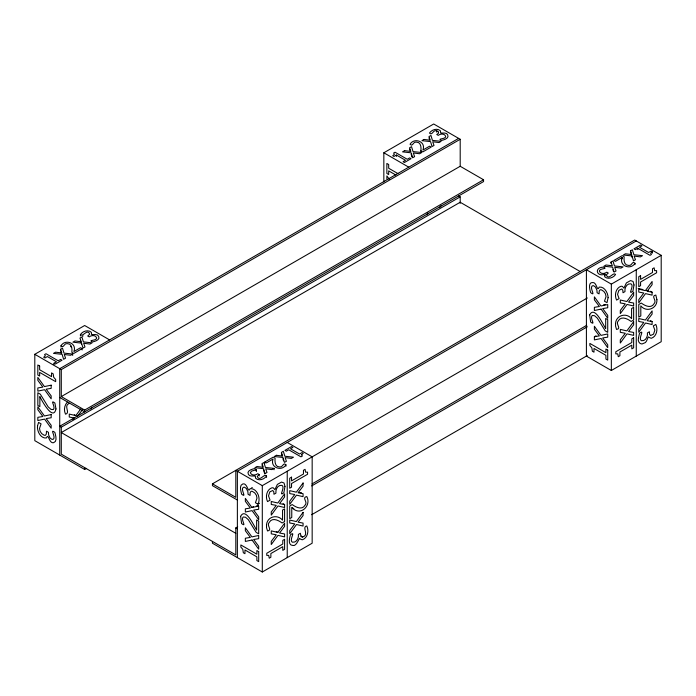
<?xml version="1.0" encoding="UTF-8"?>
<svg xmlns="http://www.w3.org/2000/svg" width="696" height="696" viewBox="0 0 696 696"><rect width="100%" height="100%" fill="white"/><g stroke="black" fill="none" stroke-linecap="round" stroke-linejoin="round"><path stroke-width="1.04" d="M420.889 150.814C421.315 147.421 420.976 141.975 416.356 142.097C413.067 141.21 412.772 147.474 410.057 144.237C414.198 137.156 426.283 141.497 422.933 150.031L429.597 146.186L431.155 147.082L422.794 151.911L420.889 150.814L420.889 152.189M622.102 257.511C618.753 266.046 630.846 270.387 634.987 263.305C632.264 260.069 631.977 266.333 628.688 265.446C624.06 265.567 623.729 260.121 624.147 256.728L622.25 255.632L613.881 260.461L615.438 261.357L622.102 257.511L622.102 258.886M257.955 504.182C261.113 498.449 257.224 488.113 250.125 488.618C247.976 494.134 247.541 482.746 242.921 483.894C238.815 485.121 240.964 491.254 241.634 494.195C247.228 498.467 240.39 489.758 243.148 487.418L244.453 487.174L246.358 488.488L247.872 491.567L248.063 494.282L250.038 495.422L250.177 492.611L251.099 491.254L252.361 491.359L254.84 492.994L256.45 495.404L256.989 498.179L255.441 502.73L257.955 504.182L259.512 503.286M82.659 336.429L83.041 335.776M73.002 419.61L74.254 417.965L69.261 417.035L69.261 414.085L75.829 415.616L80.753 408.909M277.826 532.423L284.594 523.192L284.594 526.376L279.557 533.023L284.594 533.962L284.594 536.894L277.982 535.363L271.257 544.542L271.257 541.357L276.251 534.772L271.257 533.841L271.257 530.891L277.826 532.423L276.269 531.527M77.561 416.217L82.598 409.57M90.715 408.909L91.976 407.247M426.596 214.699L427.857 213.037M439.75 207.399L441.012 205.738M80.423 334.567C82.65 331.209 88.079 329.304 91.324 332.288L91.567 334.01C90.175 335.655 97.823 333.019 98.641 336.359C100.494 339.857 94.917 341.388 92.498 341.962C87.252 339.752 96.787 341.127 96.648 337.847C95.561 334.863 91.324 335.098 89.227 336.881L87.722 336.011L89.732 334.176C87.296 328.034 82.754 337.664 80.423 334.567L80.423 335.933M259.243 475.933L259.243 474.568L257.224 476.403C259.669 482.546 264.202 472.915 266.533 476.012C264.306 479.37 258.886 481.267 255.632 478.282L255.389 476.569C256.789 474.916 249.133 477.56 248.315 474.211C246.471 470.713 252.048 469.182 254.466 468.608L256.38 469.722L256.38 471.088M61.013 347.121L61.013 345.747C65.154 338.674 77.247 343.015 73.898 351.55L80.562 347.695L82.119 348.6L82.119 349.966M264.845 461.979L273.206 457.142L275.111 458.246C274.685 461.639 275.024 467.086 279.644 466.955C282.933 467.851 283.228 461.578 285.943 464.824C281.802 471.905 269.717 467.555 273.067 459.029L266.403 462.875L264.845 461.979L264.845 463.345M67.321 402.157C64.302 405.29 63.623 410.292 65.52 414.181C70.896 412.945 62.91 405.637 69.461 403.323M652.3 251.795L650.647 253.214L651.404 254.501L649.986 255.319L637.771 248.263L635.37 249.655L633.986 248.855L640.59 245.035L641.973 245.836L639.52 247.254L648.602 252.5L651.065 251.082L652.3 251.795L652.3 253.17M86.548 468.365L84.66 469.452L34.8 440.664L34.8 354.299L84.66 325.51L109.594 339.9M383.835 181.926L383.835 152.781L433.704 123.992L460.195 139.287L460.195 166.274L61.291 396.581L61.291 369.593L460.195 139.287M396.433 155.043L393.98 156.461L392.735 155.747L394.397 154.329L393.64 153.042L395.05 152.224L407.264 159.28L409.674 157.888L411.058 158.688L404.446 162.507L403.062 161.707L405.516 160.289L396.433 155.043L396.433 156.417M60.552 350.68L60.552 349.305L62.501 348.183L63.988 353.107L72.671 354.055L72.671 355.43M54.027 363.225L56.48 361.807L47.398 356.561L44.935 357.979L43.7 357.257L45.353 355.847L44.596 354.551L46.014 353.742L58.229 360.798L60.63 359.406L62.014 360.206L55.41 364.017L54.027 363.225L54.027 364.591M72.671 354.055L70.566 355.273L64.258 354.473L65.554 358.162L63.623 359.284L62.109 354.325L53.488 353.385L55.593 352.176L61.84 352.959L60.552 349.305M82.119 348.6L73.75 353.429L71.853 352.333C72.271 348.931 71.94 343.493 67.312 343.615C64.023 342.728 63.736 348.992 61.013 345.747M458.629 138.391L59.734 368.689L59.734 455.053M61.291 396.581L84.66 410.075L483.563 179.768L483.563 181.569L59.734 426.265L61.291 427.17L460.195 196.864L460.195 203.345M237.371 500.032L212.437 485.643L212.437 483.842L634.708 240.042L661.2 255.336L661.2 341.701L611.34 370.49L586.406 356.1L586.406 269.735L611.34 284.125L661.2 255.336M636.266 240.946L237.371 471.244L237.371 557.609M611.027 262.105L612.967 260.983L614.481 265.942L623.103 266.881L620.997 268.09L614.742 267.308L616.038 270.962L614.09 272.084L612.593 267.16L603.919 266.211L606.025 264.993L612.332 265.794L611.027 262.105L611.027 263.48M630.445 250.899L632.377 249.777L633.891 254.727L642.512 255.676L640.407 256.885L634.16 256.102L635.448 259.747L633.499 260.878L632.012 255.954L623.329 255.006L625.434 253.788L631.742 254.588L630.445 250.899L631.42 255.032M259.243 474.568L257.729 473.689C255.632 475.472 251.404 475.707 250.308 472.732L251.604 471.114L256.38 469.722M274.067 468.391L271.962 469.609L265.707 468.826L267.003 472.471L265.054 473.602L263.558 468.678L254.884 467.729L256.981 466.511L263.297 467.303L261.992 463.623L263.932 462.501L265.446 467.451L274.067 468.391L274.067 469.765M212.437 483.842L235.805 497.335L235.805 470.348L262.296 485.643L587.346 297.975M251.917 507.497L258.686 506.079L258.686 509.263L253.649 510.09L258.686 516.85L258.686 519.782L252.074 510.62L245.349 512.03L245.349 508.846L250.343 508.019L245.349 501.329L245.349 498.38L251.917 507.497L253.475 506.592M61.291 427.17L61.291 454.157L235.805 554.912L235.805 527.925L237.693 526.837M312.017 483.929L586.728 325.319M311.695 485.912L587.346 326.763M594.384 336.725L599.378 335.898L594.384 329.208L594.384 326.259L600.952 335.376L607.721 333.958L607.721 337.142L602.684 337.969L607.721 344.729L607.721 347.669L601.109 338.5L594.384 339.909L594.384 336.725L595.95 335.829M311.695 514.701L587.346 355.552M212.437 541.418L212.437 543.219L262.296 572.008L312.165 543.219L312.165 456.854L287.231 442.456M302.656 536.981C309.703 534.876 301.351 527.081 306.779 525.941C309.128 530.674 307.728 538.086 302.212 539.818L300.098 538.965C299.558 535.694 296.922 546.943 292.79 545.455C287.605 545.264 289.519 537.93 290.458 534.806C296.409 530.291 288.596 540.226 292.416 542.219C296.513 542.932 299.019 537.973 298.366 534.424L300.35 533.284L301.116 536.773L302.656 536.981L301.098 536.085M251.682 487.722L252.274 487.478M604.876 274.207C596.637 277.321 593.714 267.516 603.502 267.09C608.748 269.308 599.212 267.934 599.352 271.214C600.439 274.189 604.676 273.954 606.773 272.18L608.278 273.05L606.268 274.885C608.704 281.027 613.246 271.397 615.577 274.494C613.35 277.852 607.921 279.757 604.676 276.764L604.876 274.207L604.876 275.581M603.484 304.874L605.416 304.474M256.372 505.992L258.312 505.583M436.775 130.839C433.051 129.178 432.286 136.251 429.467 133.049C431.694 129.691 437.114 127.786 440.368 130.778L440.611 132.492C439.211 134.137 446.867 131.501 447.685 134.85C449.529 138.347 443.952 139.879 441.534 140.453C436.288 138.243 445.823 139.609 445.692 136.329C444.596 133.354 440.368 133.589 438.271 135.363L436.757 134.493L438.323 133.423L438.637 131.909L436.775 130.839L436.775 132.214M81.519 343.119L72.897 342.18L75.003 340.97L81.258 341.753L79.962 338.099L81.91 336.977L83.407 341.893L92.081 342.85L89.975 344.059L83.668 343.267L84.973 346.956L83.033 348.07L81.519 343.119L81.519 344.494M646.549 290.545L648.55 290.919M652.1 292.19L647.115 291.267L652.1 284.673L652.1 281.488L645.383 290.667L638.763 289.136L638.763 292.068L643.8 293.007L638.763 299.654L638.763 302.838L645.531 293.608L652.1 295.139L652.1 292.19L650.543 291.285M652.1 321.578L647.115 320.656L652.1 314.07L652.1 310.886L645.383 320.056L638.763 318.524L638.763 321.465L643.8 322.405L638.763 329.051L638.763 332.236L645.531 323.005L652.1 324.536L652.1 321.578L650.543 320.682M299.506 492.437L301.507 492.803M284.594 504.565L279.557 503.626L284.594 496.979L284.594 493.795L277.826 503.025L271.257 501.494L271.257 504.452L276.251 505.374L271.257 511.96L271.257 515.144L277.982 505.975L284.594 507.506L284.594 504.565L283.037 503.669M638.154 288.449L642.878 289.545M292.285 507.836C300.402 516.632 311.669 505.653 306.797 496.561C301.333 497.527 308.258 501.964 305.092 505.122C302.203 510.446 295.8 507.262 292.224 504.557L289.727 505.992L289.727 518.668L291.763 517.485L291.763 507.393L293.842 508.741M460.195 166.274L483.563 179.768M383.835 152.781L408.769 167.179M458.629 195.968L460.195 196.864M580.29 271.597L460.195 202.258L61.291 432.564L235.805 533.319M397.842 173.53L388.681 168.241L388.681 164.517L386.863 163.464L386.863 173.478L388.681 174.522L388.681 170.885L395.798 175.001M34.8 354.299L61.291 369.593M59.734 397.477L84.66 411.875L84.66 410.075M74.272 414.72L75.829 415.616M235.805 527.925L237.371 528.821M70.618 346.286L71.236 347.139M389.273 179.237L386.863 175.905L386.863 178.837M428.997 137.956L429.65 139.783M409.587 149.161L410.24 150.989M80.284 340.387L80.927 342.206M60.874 351.593L61.518 353.42M281.401 453.783L282.054 455.628M261.992 464.998L262.644 466.833M411.145 154.181L412.049 157.157M612.898 269.517L613.489 271.483M282.967 458.847L283.568 460.813M263.558 470.052L264.75 473.985M637.771 248.263L637.771 249.638M636.266 269.735L636.266 356.1M634.987 263.305L634.987 264.68M632.012 255.954L632.012 257.329M611.34 284.125L611.34 370.49M287.231 471.244L287.231 557.609M285.943 464.824L285.943 466.198M266.533 476.012L266.533 477.386M262.296 485.643L262.296 572.008M256.259 469.791L256.259 471.166M84.66 467.651L84.66 469.452M284.969 486.495L283.864 492.742C277.913 497.257 285.725 487.322 281.906 485.329C277.808 484.616 275.303 489.575 275.947 493.125L273.972 494.264L273.78 491.776L272.78 490.506L269.83 491.855L268.508 495.9L270.065 500.146L267.542 501.598C265.193 496.874 266.594 489.462 272.11 487.731L273.31 487.879L274.885 489.645L277.356 484.425L281.532 482.084L284.029 482.98L284.969 486.495M634.004 284.977L632.908 291.224C626.957 295.739 634.769 285.804 630.95 283.811C626.852 283.098 624.347 288.057 624.991 291.607L623.007 292.746L622.816 290.267L621.815 288.988L618.875 290.345L617.552 294.382L619.101 298.627L616.586 300.089C614.229 295.356 615.629 287.944 621.154 286.213L622.355 286.361L623.929 288.127L626.391 282.907L630.576 280.575L633.073 281.462L634.004 284.977M638.476 337.952C637.258 341.458 640.442 345.903 644.044 343.137C647.245 343.18 647.863 334.672 649.142 337.456L651.247 338.3C656.772 336.568 658.164 329.156 655.815 324.432L653.292 325.885L654.849 330.13L653.527 334.176L650.577 335.524L649.586 334.254L649.394 331.766L647.41 332.905C648.054 336.455 645.549 341.414 641.451 340.709C637.632 338.708 645.444 328.773 639.493 333.288L638.476 337.952M37.541 425.9C36.801 431.015 40.585 438.689 46.388 437.984C48.529 432.468 48.972 443.857 53.583 442.708C57.698 441.481 55.55 435.348 54.88 432.407C49.277 428.136 56.124 436.836 53.357 439.185L52.061 439.428L50.155 438.115L48.642 435.026L48.45 432.32L46.467 431.181L46.336 433.982L45.414 435.339L44.152 435.244L41.673 433.599L40.063 431.198L39.524 428.423L41.073 423.873L38.558 422.411L37.541 425.9M608.095 297.688L606.999 302.673L604.476 301.211L606.033 296.661L605.494 293.886L603.884 291.485L601.396 289.84L600.135 289.745L599.221 291.102L599.082 293.903L597.098 292.764L596.907 290.058L595.393 286.97L593.488 285.656L592.192 285.908C589.425 288.248 596.272 296.948 590.678 292.677C589.799 289.884 587.789 282.01 592.844 282.532C596.863 282.185 597.064 292.546 599.16 287.1C604.441 286.308 608.104 293.033 608.095 297.688M266.525 524.932L266.533 527.69L267.525 530.978C272.989 530.021 266.055 525.576 269.23 522.426C272.119 517.093 278.522 520.286 282.098 522.992L284.594 521.556L284.594 508.88L282.55 510.064L282.55 520.156C277.321 513.796 267.012 516.693 266.525 524.932M615.568 323.414L615.577 326.172L616.56 329.469C622.024 328.503 615.099 324.066 618.265 320.908C621.154 315.584 627.557 318.768 631.142 321.474L633.638 320.038L633.638 307.362L631.594 308.546L631.594 318.637C626.356 312.286 616.047 315.184 615.568 323.414M656.911 299.698C657.537 308.45 646.488 312.93 640.807 305.875L640.807 315.967L638.763 317.15L638.763 304.483L641.26 303.038C644.835 305.744 651.238 308.937 654.136 303.604C657.302 300.454 650.368 296.009 655.841 295.052L656.911 299.698M55.976 408.935C53.157 421.959 41.273 399.678 39.863 396.52L39.863 406.612L37.828 405.437L37.828 392.762L40.325 394.206L48.181 406.89L50.956 409.352L53.192 409.631C56.298 407.482 49.207 398.712 54.897 403.054L55.976 408.935M240.616 516.354L241.608 523.549C247.297 527.89 240.216 519.12 243.322 516.963L245.549 517.25L248.324 519.703L256.189 532.397L258.686 533.832L258.686 521.165L256.641 519.982L256.641 530.082C254.466 527.072 245.636 506.505 240.616 516.354M589.66 314.836L590.652 322.03C596.341 326.372 589.251 317.611 592.357 315.453L594.593 315.732L597.368 318.194L605.233 330.878L607.721 332.323L607.721 319.647L605.685 318.472L605.685 328.564C603.502 325.554 594.68 304.996 589.66 314.836M301.603 454.732L302.36 456.019L300.95 456.837L288.736 449.781L286.326 451.173L284.942 450.373L291.554 446.554L292.938 447.354L290.484 448.772L299.567 454.018L302.02 452.6L303.265 453.313L301.603 454.732M303.065 483.007L296.339 492.176L289.727 490.645L289.727 493.586L294.765 494.525L289.727 501.172L289.727 504.356L296.496 495.126L303.065 496.657L303.065 493.699L298.071 492.777L303.065 486.191L303.065 483.007M303.065 512.395L296.339 521.574L289.727 520.043L289.727 522.983L294.765 523.914L289.727 530.561L289.727 533.745L296.496 524.514L303.065 526.045L303.065 523.096L298.071 522.174L303.065 515.579L303.065 512.395M633.638 292.285L626.861 301.516L620.301 299.985L620.301 302.934L625.286 303.856L620.301 310.451L620.301 313.635L627.018 304.457L633.638 305.988L633.638 303.047L628.592 302.116L633.638 295.469L633.638 292.285M633.638 321.674L626.861 330.905L620.301 329.373L620.301 332.331L625.286 333.254L620.301 339.839L620.301 343.024L627.018 333.854L633.638 335.385L633.638 332.444L628.592 331.505L633.638 324.858L633.638 321.674M404.628 150.658L402.523 151.867L411.145 152.816L412.658 157.766L414.599 156.644L413.293 152.963L419.601 153.755L421.706 152.537L413.032 151.589L411.536 146.665L409.587 147.796L410.884 151.441L404.628 150.658M424.038 139.452L421.933 140.662L430.554 141.61L432.068 146.56L434.008 145.438L432.703 141.749L439.019 142.549L441.116 141.331L432.442 140.383L430.946 135.459L428.997 136.59L430.293 140.235L424.038 139.452M276.399 455.306L274.294 456.524L282.967 457.472L284.464 462.388L286.413 461.265L285.116 457.62L291.372 458.403L293.477 457.185L284.855 456.245L283.342 451.295L281.401 452.417L282.707 456.098L276.399 455.306M291.537 477.169L289.727 478.213L289.727 488.218L291.537 487.174L291.537 483.537L307.562 474.28L307.562 472.149L305.596 472.158L305.083 469.348L303.456 470.287L303.456 474.011L291.537 480.884L291.537 477.169M640.581 275.651L638.763 276.695L638.763 286.709L640.581 285.656L640.581 282.019L656.606 272.771L656.606 270.631L654.64 270.64L654.118 267.829L652.5 268.769L652.5 272.493L640.581 279.374L640.581 275.651M284.594 539.322L282.785 540.374L282.785 544.011L266.759 553.259L266.759 555.399L268.717 555.391L269.239 558.201L270.866 557.261L270.866 553.538L282.785 546.656L282.785 550.379L284.594 549.335L284.594 539.322M633.638 337.812L631.82 338.856L631.82 342.493L615.795 351.75L615.795 353.881L617.761 353.873L618.283 356.683L619.901 355.743L619.901 352.019L631.82 345.146L631.82 348.87L633.638 347.817L633.638 337.812M51.165 385.175L44.44 386.584L37.828 377.423L37.828 380.355L42.865 387.115L37.828 387.942L37.828 391.126L44.596 389.708L51.165 398.825L51.165 395.876L46.171 389.186L51.165 388.359L51.165 385.175M51.165 414.572L44.44 415.982L37.828 406.812L37.828 409.753L42.865 416.504L37.828 417.33L37.828 420.523L44.596 419.105L51.165 428.223L51.165 425.265L46.171 418.583L51.165 417.757L51.165 414.572M601.109 309.102L594.384 310.512L594.384 307.327L599.378 306.501L594.384 299.819L594.384 296.861L600.952 305.979L607.721 304.57L607.721 307.754L602.684 308.58L607.721 315.332L607.721 318.272L601.109 309.102M252.074 540.009L245.349 541.427L245.349 538.243L250.343 537.416L245.349 530.726L245.349 527.777L251.917 536.886L258.686 535.476L258.686 538.66L253.649 539.487L258.686 546.247L258.686 549.179L252.074 540.009M607.721 350.088L605.912 349.044L605.912 352.681L589.886 343.433L589.886 345.573L591.852 347.826L592.366 351.236L593.992 352.176L593.992 348.452L605.912 355.334L605.912 359.058L607.721 360.102L607.721 350.088M39.637 366.026L37.828 364.982L37.828 374.996L39.637 376.04L39.637 372.404L55.663 381.652L55.663 379.511L53.696 377.258L53.183 373.848L51.556 372.908L51.556 376.632L39.637 369.75L39.637 366.026M258.686 551.606L256.868 550.562L256.868 554.199L240.851 544.951L240.851 547.082L242.808 549.344L243.33 552.755L244.957 553.685L244.957 549.971L256.868 556.843L256.868 560.567L258.686 561.62L258.686 551.606"/></g></svg>
